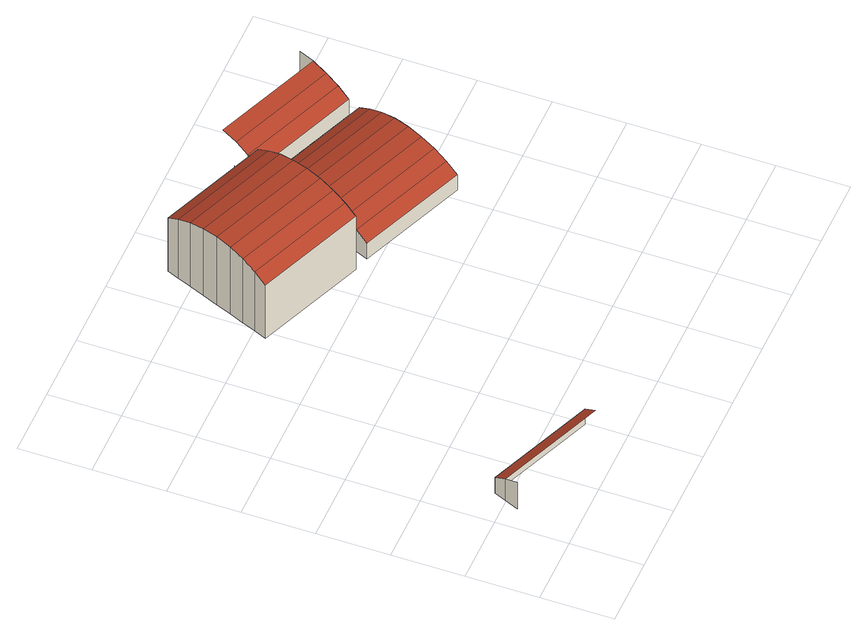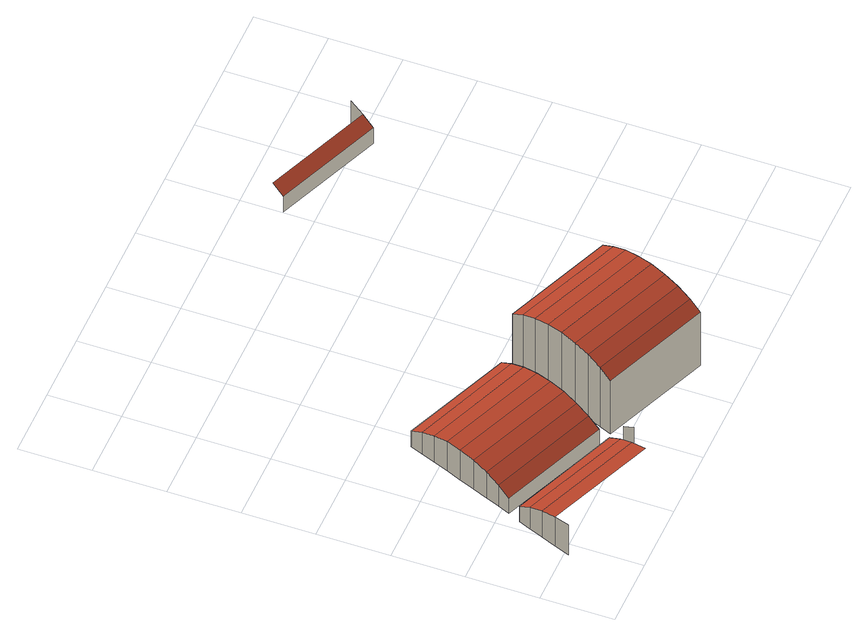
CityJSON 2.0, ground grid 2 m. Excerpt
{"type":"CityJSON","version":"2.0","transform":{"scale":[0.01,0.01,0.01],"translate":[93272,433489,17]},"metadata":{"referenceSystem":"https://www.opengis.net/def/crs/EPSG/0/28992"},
"CityObjects":{
"building1":{"type":"Building","attributes":{"measuredHeight":21.81},"children":["building1-1","building1-2"],"geometry":[{"type":"MultiSurface","lod":"2","boundaries":[[[0,1,2,3]],[[4,0,3,5]],[[3,6,7,5]],[[8,4,5,7]],[[9,10,11,12]],[[10,13,14,11]],[[13,15,16,14]],[[15,17,18,16]],[[19,18,17,20]],[[21,9,12,22]],[[9,21,23,10]],[[24,19,20,25]],[[10,23,26,13]],[[27,24,25,28]],[[13,26,29,15]],[[15,29,30,17]],[[17,30,31,20]],[[23,21,22,32]],[[20,31,33,25]],[[26,23,32,34]],[[25,33,35,28]],[[36,37,38,39]],[[29,26,34,40]],[[28,35,41,42]],[[37,43,44,38]],[[45,46,42,41]],[[30,29,40,47]],[[43,48,49,44]],[[47,50,31,30]],[[48,51,52,49]],[[50,53,33,31]],[[54,52,51,55]],[[56,36,39,57]],[[53,58,35,33]],[[36,56,59,37]],[[60,54,55,61]],[[58,45,41,35]],[[37,59,62,43]],[[63,60,61,64]],[[43,62,65,48]],[[66,63,64,67]],[[68,69,70,71]],[[48,65,72,51]],[[51,72,73,55]],[[74,75,76,77]],[[59,56,57,78]],[[55,73,79,61]],[[62,59,78,80]],[[61,79,81,64]],[[65,62,80,82]],[[64,81,83,67]],[[84,66,67,83]],[[72,65,82,85]],[[86,74,77,87]],[[85,88,73,72]],[[74,86,89,75]],[[75,89,90,91]],[[88,92,79,73]],[[91,90,93,94]],[[92,95,81,79]],[[95,84,83,81]],[[89,86,87,96]],[[90,89,96,97]],[[93,90,97,98]],[[99,93,98,100]]],"semantics":{"surfaces":[{"type":"WallSurface"},{"type":"RoofSurface"}],"values":[0,0,1,0,0,0,0,0,0,0,1,0,1,0,1,1,1,0,1,0,1,0,0,1,0,0,0,0,0,0,0,0,0,0,1,0,0,1,0,1,0,0,1,1,0,0,1,0,1,0,1,0,0,0,0,1,1,0,1,0,0,0,0,0,0]}}]},
"building1-1":{"type":"BuildingInstallation","parents":["building1"],"geometry":[{"type":"MultiSurface","lod":"2","boundaries":[[[10,13,14,11]],[[46,27,28,42]],[[53,58,35,33]],[[24,19,20,25]],[[30,29,40,47]],[[26,23,32,34]],[[15,17,18,16]],[[9,10,11,12]],[[29,26,34,40]],[[50,53,33,31]],[[45,46,42,41]],[[27,24,25,28]],[[19,18,17,20]],[[58,45,41,35]],[[13,15,16,14]],[[47,50,31,30]],[[23,21,22,32]],[[21,9,12,22]],[[28,35,41,42]],[[25,33,35,28]],[[13,26,29,15]],[[9,21,23,10]],[[15,29,30,17]],[[17,30,31,20]],[[10,23,26,13]],[[20,31,33,25]]],"semantics":{"surfaces":[{"type":"WallSurface"},{"type":"RoofSurface"}],"values":[0,0,0,0,0,0,0,0,0,0,0,0,0,0,0,0,0,0,1,1,1,1,1,1,1,1]}}]},
"building1-2":{"type":"BuildingInstallation","parents":["building1"],"geometry":[{"type":"MultiSurface","lod":"2","boundaries":[[[85,88,73,72]],[[84,66,67,83]],[[66,63,64,67]],[[48,51,52,49]],[[63,60,61,64]],[[60,54,55,61]],[[95,84,83,81]],[[92,95,81,79]],[[88,92,79,73]],[[54,52,51,55]],[[72,65,82,85]],[[43,48,49,44]],[[65,62,80,82]],[[37,43,44,38]],[[62,59,78,80]],[[36,37,38,39]],[[59,56,57,78]],[[56,36,39,57]],[[61,79,81,64]],[[43,62,65,48]],[[64,81,83,67]],[[37,59,62,43]],[[36,56,59,37]],[[48,65,72,51]],[[51,72,73,55]],[[55,73,79,61]]],"semantics":{"surfaces":[{"type":"WallSurface"},{"type":"RoofSurface"}],"values":[0,0,0,0,0,0,0,0,0,0,0,0,0,0,0,0,0,0,1,1,1,1,1,1,1,1]}}]}
},
"vertices":[
[81,204,86],[65,165,86],[65,165,181],[81,204,164],[95,238,86],[95,238,142],[383,82,164],[397,116,142],[397,116,86],[381,965,277],[395,999,299],[395,999,86],[381,965,86],[410,1037,316],[410,1037,86],[427,1078,326],[427,1078,86],[444,1121,330],[444,1121,86],[462,1164,86],[462,1164,326],[684,843,277],[684,843,86],[698,877,299],[478,1205,86],[478,1205,316],[713,915,316],[493,1243,86],[493,1243,299],[730,956,326],[747,999,330],[764,1042,326],[698,877,86],[781,1083,316],[713,915,86],[796,1121,299],[729,831,141],[743,865,163],[743,865,86],[729,831,86],[730,956,86],[810,1155,277],[507,1277,277],[758,903,180],[758,903,86],[810,1155,86],[507,1277,86],[747,999,86],[775,944,191],[775,944,86],[764,1042,86],[792,987,194],[792,987,86],[781,1083,86],[809,1030,86],[809,1030,191],[1032,709,141],[1032,709,86],[796,1121,86],[1046,743,163],[826,1071,86],[826,1071,180],[1061,781,180],[841,1109,86],[841,1109,163],[1077,822,191],[855,1143,86],[855,1143,141],[836,1229,163],[822,1195,141],[822,1195,86],[836,1229,86],[1095,865,194],[1112,908,191],[871,1177,141],[885,1211,163],[885,1211,86],[871,1177,86],[1046,743,86],[1129,949,180],[1061,781,86],[1144,987,163],[1077,822,86],[1158,1021,141],[1158,1021,86],[1095,865,86],[1174,1055,141],[1174,1055,86],[1112,908,86],[1188,1089,163],[1203,1127,180],[901,1249,180],[1129,949,86],[1220,1169,191],[917,1291,191],[1144,987,86],[1188,1089,86],[1203,1127,86],[1220,1169,86],[1237,1211,194],[1237,1211,86]
]}
